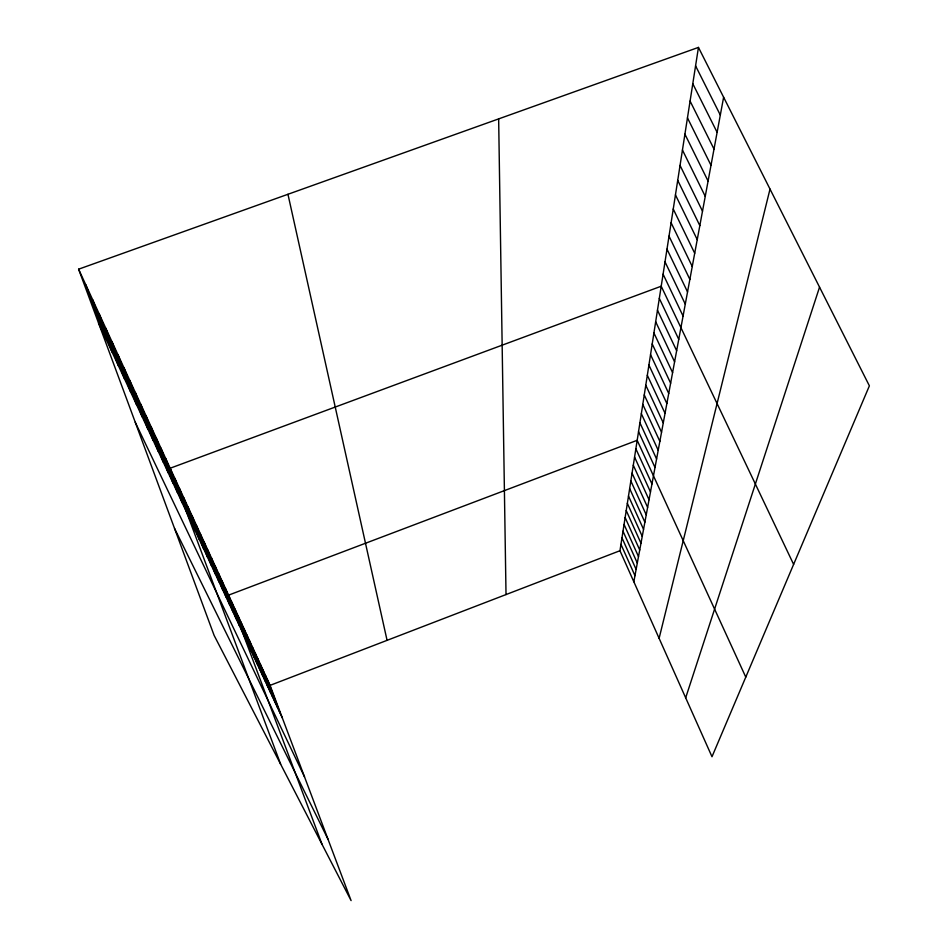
<?xml version="1.0" encoding="UTF-8"?>
<svg xmlns="http://www.w3.org/2000/svg" width="948" height="948" viewBox="0 0 948 948"><rect width="100%" height="100%" fill="white"/><g stroke="black" fill="none" stroke-linecap="round" stroke-linejoin="round"><path stroke-width="1.42" d="M698.451 47.4L869.387 385.836L711.995 756.729L619.968 550.717L698.451 47.4L78.613 269.185L214.118 635.397L351.092 900.6L270.073 685.368L78.613 269.185M633.833 581.776L723.62 97.229M659.109 638.348L770.013 189.09M685.677 697.823L819.546 287.149M270.073 685.368L619.968 550.717M695.571 65.85L720.314 115.064M692.787 83.732L717.115 132.341M690.085 101.069L714.01 149.085M687.466 117.884L711.012 165.319M684.918 134.189L708.085 181.08M174.539 528.439L327.913 839.027M682.453 150.033L705.253 196.366M680.048 165.414L702.504 211.203M677.713 180.357L699.837 225.624M675.45 194.885L697.23 239.631M673.246 209.022L694.706 253.258M671.101 222.756L692.253 266.507M669.015 236.135L689.871 279.399M666.989 249.158L687.549 291.937M665.01 261.838L685.285 304.154M663.09 274.185L683.07 316.051M135.268 422.298L304.521 776.886M793.618 564.38L661.206 286.225L170.178 468.229L280.632 764.171M659.31 298.371L678.756 339.337M657.474 310.197L676.647 350.724M655.672 321.739L674.597 361.828M653.919 332.973L672.594 372.647M652.212 343.946L670.639 383.193M650.541 354.635L668.731 393.479M648.918 365.075L666.871 403.516M647.318 375.266L665.046 413.316M98.521 323.007L282.279 717.79M645.778 385.22L663.28 422.891M644.261 394.937L661.55 432.229M642.78 404.429L659.855 441.353M641.334 413.707L658.208 450.264M639.912 422.772L656.585 458.974M638.537 431.636L655.009 467.494M745.78 677.109L637.175 440.31L228.563 595.143L322.071 844.407M635.859 448.795L651.963 483.978M634.567 457.09L650.482 491.941M633.3 465.219L649.036 499.738M632.055 473.171L647.626 507.381M630.847 480.956L646.24 514.847M629.65 488.576L644.877 522.17M628.488 496.041L643.55 529.34M627.351 503.364L642.246 536.355M626.225 510.534L640.978 543.24M625.135 517.561L639.722 549.982M624.057 524.457L638.502 556.595M623.002 531.212L637.305 563.076M621.971 537.836L636.12 569.428M620.952 544.342L634.97 575.661M267.68 680.166L279.992 712.884M265.239 674.869L277.669 707.883M262.762 669.466L275.287 702.776M260.226 663.956L272.87 697.574M257.631 658.339L270.393 692.253M255 652.603L267.869 686.838M252.298 646.749L265.286 681.304M249.549 640.765L262.655 675.651M246.741 634.662L259.977 669.88M243.873 628.429L257.228 663.979M240.946 622.054L254.431 657.959M237.948 615.548L251.564 651.797M234.891 608.9L248.637 645.505M231.762 602.099L245.639 639.082M225.292 588.033L239.441 625.775M221.951 580.757L236.242 618.878M218.526 573.315L232.959 611.839M215.018 565.695L229.606 604.623M211.428 557.886L226.157 597.228M207.754 549.899L222.638 589.668M203.986 541.711L219.035 581.906M200.123 533.321L215.326 573.967M196.165 524.73L211.534 565.814M192.112 515.902L207.648 557.46M187.953 506.86L203.654 548.88M183.687 497.582L199.566 540.087M179.302 488.054L195.359 531.046M174.799 478.278L191.046 521.779M165.592 458.263L182.206 502.796M160.887 448.037L177.691 493.079M156.053 437.526L173.046 483.101M151.088 426.719L168.27 472.839M145.968 415.615L163.364 462.304M140.719 404.192L158.304 451.449M135.315 392.448L153.114 440.287M129.746 380.349L147.758 428.792M124.022 367.895L142.259 416.954M118.121 355.073L136.571 404.76M112.042 341.849L130.729 392.188M105.773 328.221L124.686 379.212M99.303 314.155L118.464 365.833M92.62 299.651L112.03 352.016M85.735 284.661L105.382 337.749M287.955 194.281L387.068 640.338M498.648 118.891L506.019 594.562"/></g></svg>
